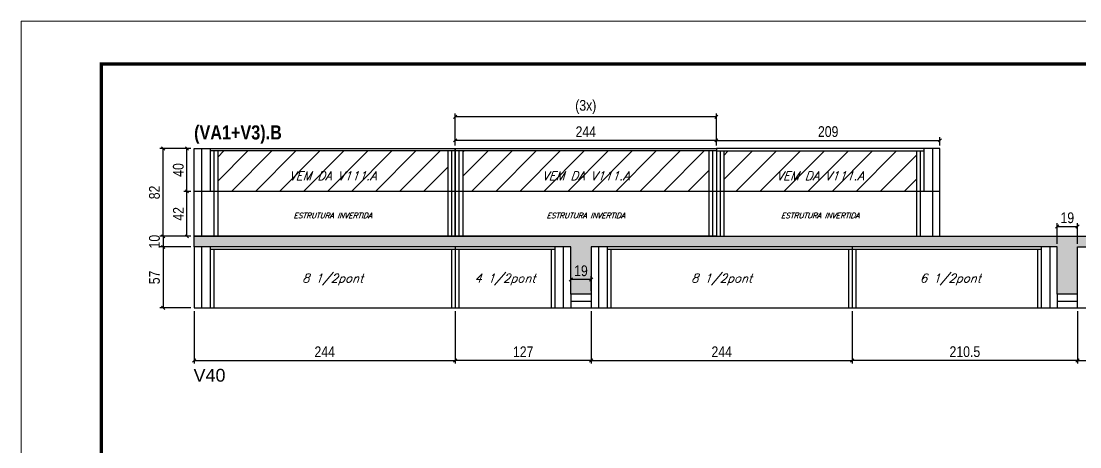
# Model space of a CAD drawing. Extents: x 3330 to 22105, y 1197 to 30204.
# Drawn here: x 6513 to 7503, y 28266 to 28665 of the extents above; entities that cross this region are included whole.
import ezdxf

# ---------------------------------------------------------------- set-up
doc = ezdxf.new("R2010")
doc.units = 0
doc.linetypes.add('DASHED', pattern=[0.75, 0.5, -0.25])
for name, color, linetype in [('5', 5, 'Continuous'), ('COTA', 241, 'Continuous'), ('NOMENCLATURA', 7, 'Continuous'), ('Painéis', 200, 'Continuous'), ('SARR_2.2x7', 40, 'Continuous'), ('SARR_3.5x7', 81, 'Continuous'), ('texto', 7, 'Continuous')]:
    doc.layers.add(name, color=color, linetype=linetype)
for name, color, linetype, lineweight in [('Folhas', 255, 'Continuous', 9), ('Hachura', 251, 'Continuous', 9), ('SARRAFO DE PRESSAO', 251, 'DASHED', 9)]:
    doc.layers.add(name, color=color, linetype=linetype, lineweight=lineweight)
doc.styles.add('COTA TECNICA', font='techl___.ttf', dxfattribs={"height": 10})
doc.styles.add('Romans', font='romans.shx')
doc.styles.get("Standard").update_dxf_attribs({"font": 'arial.ttf'})
doc.styles.add('TECNICA', font='techb___.ttf', dxfattribs={"height": 10})
doc.dimstyles.new('PAINEL', dxfattribs={"dimtxt": 10, "dimasz": 3, "dimexe": 3, "dimexo": 3, "dimgap": 3, "dimtad": 1, "dimdec": 1, "dimzin": 12, "dimdsep": 46, "dimtxsty": 'COTA TECNICA', "dimblk1": 'OBLIQUE', "dimblk2": 'OBLIQUE', "dimsah": 1, "dimcen": 0.9, "dimclrd": 4, "dimclre": 4, "dimclrt": 240, "dimadec": 1, "dimazin": 3, "dimtfac": 1, "dimtdec": 1, "dimtmove": 0, "dimatfit": 3, "dimfxl": 1, "dimtolj": 1, "dimtzin": 12, "dimarcsym": 0})

# ---------------------------------------------------------------- blocks, each defined once
blk = doc.blocks.new('9999999999')
at = {"layer": 'Folhas'}
blk.add_lwpolyline([(98138.98, 34190.21), (99623.98, 34190.21), (99623.98, 35240.21), (98138.98, 35240.21)], close=True, dxfattribs=at)
at = {"layer": 'Folhas', "color": 30, "const_width": 3}
blk.add_lwpolyline([(98213.98, 34230.21), (99583.98, 34230.21), (99583.98, 35200.21), (98213.98, 35200.21)], close=True, dxfattribs=at)
blk = doc.blocks.new('_Oblique')
at = {"color": 0, "linetype": 'ByBlock', "lineweight": -2}
blk.add_line((-0.5, -0.5), (0.5, 0.5), dxfattribs=at)
blk = doc.blocks.new('*D2000')
at = {"layer": 'COTA', "color": 4, "linetype": 'ByBlock', "lineweight": -2, "transparency": 16777216}
for p, q in [((6918.86, 28393.37), (6918.86, 28344.3)), ((7045.86, 28393.37), (7045.86, 28344.3)), ((7045.86, 28347.3), (6918.86, 28347.3))]:
    blk.add_line(p, q, dxfattribs=at)
at = {"layer": 'Defpoints', "color": 0, "linetype": 'ByBlock', "transparency": 16777216}
for p in [(6918.86, 28396.37), (7045.86, 28396.37), (6918.86, 28347.3)]:
    blk.add_point(p, dxfattribs=at)
at = {"layer": 'COTA', "color": 4, "linetype": 'ByBlock', "lineweight": -2, "transparency": 16777216, "xscale": 3, "yscale": 3, "zscale": 3, "rotation": 180}
blk.add_blockref('_Oblique', (6918.86, 28347.3), dxfattribs=at)
at = {"layer": 'COTA', "color": 4, "linetype": 'ByBlock', "lineweight": -2, "transparency": 16777216, "xscale": 3, "yscale": 3, "zscale": 3}
blk.add_blockref('_Oblique', (7045.86, 28347.3), dxfattribs=at)
at = {"layer": 'COTA', "color": 240, "linetype": 'ByBlock', "transparency": 16777216, "insert": (6982.36, 28355.37), "char_height": 10, "attachment_point": 5, "style": 'COTA TECNICA'}
blk.add_mtext('\\A1;127', dxfattribs=at)
blk = doc.blocks.new('*D2001')
at = {"layer": 'COTA', "color": 4, "linetype": 'ByBlock', "lineweight": -2, "transparency": 16777216}
for p, q in [((6674.86, 28393.37), (6674.86, 28344.3)), ((6918.86, 28393.37), (6918.86, 28344.3)), ((6674.86, 28347.3), (6918.86, 28347.3))]:
    blk.add_line(p, q, dxfattribs=at)
at = {"layer": 'Defpoints', "color": 0, "linetype": 'ByBlock', "transparency": 16777216}
for p in [(6674.86, 28396.37), (6918.86, 28396.37), (6918.86, 28347.3)]:
    blk.add_point(p, dxfattribs=at)
at = {"layer": 'COTA', "color": 4, "linetype": 'ByBlock', "lineweight": -2, "transparency": 16777216, "xscale": 3, "yscale": 3, "zscale": 3, "rotation": 180}
blk.add_blockref('_Oblique', (6674.86, 28347.3), dxfattribs=at)
at = {"layer": 'COTA', "color": 4, "linetype": 'ByBlock', "lineweight": -2, "transparency": 16777216, "xscale": 3, "yscale": 3, "zscale": 3}
blk.add_blockref('_Oblique', (6918.86, 28347.3), dxfattribs=at)
at = {"layer": 'COTA', "color": 240, "linetype": 'ByBlock', "transparency": 16777216, "insert": (6796.86, 28355.37), "char_height": 10, "attachment_point": 5, "style": 'COTA TECNICA'}
blk.add_mtext('\\A1;244', dxfattribs=at)
blk = doc.blocks.new('*D2002')
at = {"layer": 'COTA', "color": 4, "linetype": 'ByBlock', "lineweight": -2, "transparency": 16777216}
for p, q in [((7289.86, 28393.37), (7289.86, 28344.3)), ((7500.36, 28393.37), (7500.36, 28344.3)), ((7500.36, 28347.3), (7289.86, 28347.3))]:
    blk.add_line(p, q, dxfattribs=at)
at = {"layer": 'Defpoints', "color": 0, "linetype": 'ByBlock', "transparency": 16777216}
for p in [(7289.86, 28396.37), (7500.36, 28396.37), (7289.86, 28347.3)]:
    blk.add_point(p, dxfattribs=at)
at = {"layer": 'COTA', "color": 4, "linetype": 'ByBlock', "lineweight": -2, "transparency": 16777216, "xscale": 3, "yscale": 3, "zscale": 3, "rotation": 180}
blk.add_blockref('_Oblique', (7289.86, 28347.3), dxfattribs=at)
at = {"layer": 'COTA', "color": 4, "linetype": 'ByBlock', "lineweight": -2, "transparency": 16777216, "xscale": 3, "yscale": 3, "zscale": 3}
blk.add_blockref('_Oblique', (7500.36, 28347.3), dxfattribs=at)
at = {"layer": 'COTA', "color": 240, "linetype": 'ByBlock', "transparency": 16777216, "insert": (7395.11, 28355.41), "char_height": 10, "attachment_point": 5, "style": 'COTA TECNICA'}
blk.add_mtext('\\A1;210.5', dxfattribs=at)
blk = doc.blocks.new('*D2003')
at = {"layer": 'COTA', "color": 4, "linetype": 'ByBlock', "lineweight": -2, "transparency": 16777216}
for p, q in [((7045.86, 28393.37), (7045.86, 28344.3)), ((7289.86, 28393.37), (7289.86, 28344.3)), ((7045.86, 28347.3), (7289.86, 28347.3))]:
    blk.add_line(p, q, dxfattribs=at)
at = {"layer": 'Defpoints', "color": 0, "linetype": 'ByBlock', "transparency": 16777216}
for p in [(7045.86, 28396.37), (7289.86, 28396.37), (7289.86, 28347.3)]:
    blk.add_point(p, dxfattribs=at)
at = {"layer": 'COTA', "color": 4, "linetype": 'ByBlock', "lineweight": -2, "transparency": 16777216, "xscale": 3, "yscale": 3, "zscale": 3, "rotation": 180}
blk.add_blockref('_Oblique', (7045.86, 28347.3), dxfattribs=at)
at = {"layer": 'COTA', "color": 4, "linetype": 'ByBlock', "lineweight": -2, "transparency": 16777216, "xscale": 3, "yscale": 3, "zscale": 3}
blk.add_blockref('_Oblique', (7289.86, 28347.3), dxfattribs=at)
at = {"layer": 'COTA', "color": 240, "linetype": 'ByBlock', "transparency": 16777216, "insert": (7167.86, 28355.37), "char_height": 10, "attachment_point": 5, "style": 'COTA TECNICA'}
blk.add_mtext('\\A1;244', dxfattribs=at)
blk = doc.blocks.new('*D2004')
at = {"layer": 'COTA', "color": 4, "linetype": 'ByBlock', "lineweight": -2, "transparency": 16777216}
for p, q in [((7500.36, 28393.37), (7500.36, 28344.3)), ((7554.36, 28393.37), (7554.36, 28344.3)), ((7500.36, 28347.3), (7554.36, 28347.3))]:
    blk.add_line(p, q, dxfattribs=at)
at = {"layer": 'Defpoints', "color": 0, "linetype": 'ByBlock', "transparency": 16777216}
for p in [(7500.36, 28396.37), (7554.36, 28396.37), (7554.36, 28347.3)]:
    blk.add_point(p, dxfattribs=at)
at = {"layer": 'COTA', "color": 4, "linetype": 'ByBlock', "lineweight": -2, "transparency": 16777216, "xscale": 3, "yscale": 3, "zscale": 3, "rotation": 180}
blk.add_blockref('_Oblique', (7500.36, 28347.3), dxfattribs=at)
at = {"layer": 'COTA', "color": 4, "linetype": 'ByBlock', "lineweight": -2, "transparency": 16777216, "xscale": 3, "yscale": 3, "zscale": 3}
blk.add_blockref('_Oblique', (7554.36, 28347.3), dxfattribs=at)
at = {"layer": 'COTA', "color": 240, "linetype": 'ByBlock', "transparency": 16777216, "insert": (7527.36, 28355.41), "char_height": 10, "attachment_point": 5, "style": 'COTA TECNICA'}
blk.add_mtext('\\A1;54', dxfattribs=at)
blk = doc.blocks.new('*D2008')
at = {"layer": 'COTA', "color": 4, "linetype": 'ByBlock', "lineweight": -2, "transparency": 16777216}
for p, q in [((6918.86, 28548.37), (6918.86, 28556.07)), ((7162.86, 28553.07), (6918.86, 28553.07)), ((7162.86, 28548.37), (7162.86, 28556.07))]:
    blk.add_line(p, q, dxfattribs=at)
at = {"layer": 'Defpoints', "color": 0, "linetype": 'ByBlock', "transparency": 16777216}
for p in [(6918.86, 28553.07), (6918.86, 28545.37), (7162.86, 28545.37)]:
    blk.add_point(p, dxfattribs=at)
at = {"layer": 'COTA', "color": 4, "linetype": 'ByBlock', "lineweight": -2, "transparency": 16777216, "xscale": 3, "yscale": 3, "zscale": 3, "rotation": 180}
blk.add_blockref('_Oblique', (6918.86, 28553.07), dxfattribs=at)
at = {"layer": 'COTA', "color": 4, "linetype": 'ByBlock', "lineweight": -2, "transparency": 16777216, "xscale": 3, "yscale": 3, "zscale": 3}
blk.add_blockref('_Oblique', (7162.86, 28553.07), dxfattribs=at)
at = {"layer": 'COTA', "color": 240, "linetype": 'ByBlock', "transparency": 16777216, "insert": (7040.86, 28561.15), "char_height": 10, "attachment_point": 5, "style": 'COTA TECNICA'}
blk.add_mtext('\\A1;244', dxfattribs=at)
blk = doc.blocks.new('*D2009')
at = {"layer": 'COTA', "color": 4, "linetype": 'ByBlock', "lineweight": -2, "transparency": 16777216}
for p, q in [((6918.86, 28548.37), (6918.86, 28578.09)), ((7162.86, 28575.09), (6918.86, 28575.09)), ((7162.86, 28548.37), (7162.86, 28578.09))]:
    blk.add_line(p, q, dxfattribs=at)
at = {"layer": 'Defpoints', "color": 0, "linetype": 'ByBlock', "transparency": 16777216}
for p in [(6918.86, 28575.09), (6918.86, 28545.37), (7162.86, 28545.37)]:
    blk.add_point(p, dxfattribs=at)
at = {"layer": 'COTA', "color": 4, "linetype": 'ByBlock', "lineweight": -2, "transparency": 16777216, "xscale": 3, "yscale": 3, "zscale": 3, "rotation": 180}
blk.add_blockref('_Oblique', (6918.86, 28575.09), dxfattribs=at)
at = {"layer": 'COTA', "color": 4, "linetype": 'ByBlock', "lineweight": -2, "transparency": 16777216, "xscale": 3, "yscale": 3, "zscale": 3}
blk.add_blockref('_Oblique', (7162.86, 28575.09), dxfattribs=at)
at = {"layer": 'COTA', "color": 240, "linetype": 'ByBlock', "transparency": 16777216, "insert": (7040.86, 28584.32), "char_height": 10, "attachment_point": 5, "style": 'COTA TECNICA'}
blk.add_mtext('\\A1;(3x)', dxfattribs=at)
blk = doc.blocks.new('*D2010')
at = {"layer": 'COTA', "color": 4, "linetype": 'ByBlock', "lineweight": -2, "transparency": 16777216}
for p, q in [((7026.86, 28412.37), (7026.86, 28425.98)), ((7045.86, 28412.37), (7045.86, 28425.98)), ((7045.86, 28422.98), (7026.86, 28422.98))]:
    blk.add_line(p, q, dxfattribs=at)
at = {"layer": 'Defpoints', "color": 0, "linetype": 'ByBlock', "transparency": 16777216}
for p in [(7026.86, 28422.98), (7026.86, 28409.37), (7045.86, 28409.37)]:
    blk.add_point(p, dxfattribs=at)
at = {"layer": 'COTA', "color": 4, "linetype": 'ByBlock', "lineweight": -2, "transparency": 16777216, "xscale": 3, "yscale": 3, "zscale": 3, "rotation": 180}
blk.add_blockref('_Oblique', (7026.86, 28422.98), dxfattribs=at)
at = {"layer": 'COTA', "color": 4, "linetype": 'ByBlock', "lineweight": -2, "transparency": 16777216, "xscale": 3, "yscale": 3, "zscale": 3}
blk.add_blockref('_Oblique', (7045.86, 28422.98), dxfattribs=at)
at = {"layer": 'COTA', "color": 240, "linetype": 'ByBlock', "transparency": 16777216, "insert": (7036.36, 28431.07), "char_height": 10, "attachment_point": 5, "style": 'COTA TECNICA'}
blk.add_mtext('\\A1;19', dxfattribs=at)
blk = doc.blocks.new('*D2011')
at = {"layer": 'COTA', "color": 4, "linetype": 'ByBlock', "lineweight": -2, "transparency": 16777216}
for p, q in [((7481.36, 28456.37), (7481.36, 28475.55)), ((7481.36, 28472.55), (7500.36, 28472.55)), ((7500.36, 28456.37), (7500.36, 28475.55))]:
    blk.add_line(p, q, dxfattribs=at)
at = {"layer": 'Defpoints', "color": 0, "linetype": 'ByBlock', "transparency": 16777216}
for p in [(7500.36, 28472.55), (7481.36, 28453.37), (7500.36, 28453.37)]:
    blk.add_point(p, dxfattribs=at)
at = {"layer": 'COTA', "color": 4, "linetype": 'ByBlock', "lineweight": -2, "transparency": 16777216, "xscale": 3, "yscale": 3, "zscale": 3, "rotation": 180}
blk.add_blockref('_Oblique', (7481.36, 28472.55), dxfattribs=at)
at = {"layer": 'COTA', "color": 4, "linetype": 'ByBlock', "lineweight": -2, "transparency": 16777216, "xscale": 3, "yscale": 3, "zscale": 3}
blk.add_blockref('_Oblique', (7500.36, 28472.55), dxfattribs=at)
at = {"layer": 'COTA', "color": 240, "linetype": 'ByBlock', "transparency": 16777216, "insert": (7490.86, 28480.63), "char_height": 10, "attachment_point": 5, "style": 'COTA TECNICA'}
blk.add_mtext('\\A1;19', dxfattribs=at)
blk = doc.blocks.new('*D2013')
at = {"layer": 'COTA', "color": 4, "linetype": 'ByBlock', "lineweight": -2, "transparency": 16777216}
for p, q in [((6671.86, 28453.37), (6642.92, 28453.37)), ((6645.92, 28453.37), (6645.92, 28396.37)), ((6671.86, 28396.37), (6642.92, 28396.37))]:
    blk.add_line(p, q, dxfattribs=at)
at = {"layer": 'Defpoints', "color": 0, "linetype": 'ByBlock', "transparency": 16777216}
for p in [(6674.86, 28453.37), (6645.92, 28396.37), (6674.86, 28396.37)]:
    blk.add_point(p, dxfattribs=at)
at = {"layer": 'COTA', "color": 4, "linetype": 'ByBlock', "lineweight": -2, "transparency": 16777216, "xscale": 3, "yscale": 3, "zscale": 3}
for p, rotation in [((6645.92, 28453.37), 90), ((6645.92, 28396.37), 270)]:
    blk.add_blockref('_Oblique', p, dxfattribs=dict(at, rotation=rotation))
at = {"layer": 'COTA', "color": 240, "linetype": 'ByBlock', "transparency": 16777216, "insert": (6637.81, 28424.87), "char_height": 10, "attachment_point": 5, "rotation": 90, "style": 'COTA TECNICA'}
blk.add_mtext('\\A1;57', dxfattribs=at)
blk = doc.blocks.new('*D2014')
at = {"layer": 'COTA', "color": 4, "linetype": 'ByBlock', "lineweight": -2, "transparency": 16777216}
for p, q in [((6671.86, 28545.37), (6642.92, 28545.37)), ((6645.92, 28463.37), (6645.92, 28545.37)), ((6671.86, 28463.37), (6642.92, 28463.37))]:
    blk.add_line(p, q, dxfattribs=at)
at = {"layer": 'Defpoints', "color": 0, "linetype": 'ByBlock', "transparency": 16777216}
for p in [(6645.92, 28545.37), (6674.86, 28545.37), (6674.86, 28463.37)]:
    blk.add_point(p, dxfattribs=at)
at = {"layer": 'COTA', "color": 4, "linetype": 'ByBlock', "lineweight": -2, "transparency": 16777216, "xscale": 3, "yscale": 3, "zscale": 3}
for p, rotation in [((6645.92, 28545.37), 90), ((6645.92, 28463.37), 270)]:
    blk.add_blockref('_Oblique', p, dxfattribs=dict(at, rotation=rotation))
at = {"layer": 'COTA', "color": 240, "linetype": 'ByBlock', "transparency": 16777216, "insert": (6637.83, 28504.37), "char_height": 10, "attachment_point": 5, "rotation": 90, "style": 'COTA TECNICA'}
blk.add_mtext('\\A1;82', dxfattribs=at)
blk = doc.blocks.new('*D2017')
at = {"layer": 'COTA', "color": 4, "linetype": 'ByBlock', "lineweight": -2, "transparency": 16777216}
for p, q in [((6671.86, 28463.37), (6642.92, 28463.37)), ((6645.92, 28463.37), (6645.92, 28453.37)), ((6671.86, 28453.37), (6642.92, 28453.37))]:
    blk.add_line(p, q, dxfattribs=at)
at = {"layer": 'Defpoints', "color": 0, "linetype": 'ByBlock', "transparency": 16777216}
for p in [(6674.86, 28463.37), (6645.92, 28453.37), (6674.86, 28453.37)]:
    blk.add_point(p, dxfattribs=at)
at = {"layer": 'COTA', "color": 4, "linetype": 'ByBlock', "lineweight": -2, "transparency": 16777216, "xscale": 3, "yscale": 3, "zscale": 3}
for p, rotation in [((6645.92, 28463.37), 90), ((6645.92, 28453.37), 270)]:
    blk.add_blockref('_Oblique', p, dxfattribs=dict(at, rotation=rotation))
at = {"layer": 'COTA', "color": 240, "linetype": 'ByBlock', "transparency": 16777216, "insert": (6637.82, 28458.37), "char_height": 10, "attachment_point": 5, "rotation": 90, "style": 'COTA TECNICA'}
blk.add_mtext('\\A1;10', dxfattribs=at)
blk = doc.blocks.new('*D3032')
at = {"layer": 'COTA', "color": 4, "linetype": 'ByBlock', "lineweight": -2, "transparency": 16777216}
for p, q in [((7162.86, 28548.37), (7162.86, 28556.07)), ((7162.86, 28553.07), (7371.86, 28553.07)), ((7371.86, 28548.37), (7371.86, 28556.07))]:
    blk.add_line(p, q, dxfattribs=at)
at = {"layer": 'Defpoints', "color": 0, "linetype": 'ByBlock', "transparency": 16777216}
for p in [(7371.86, 28553.07), (7162.86, 28545.37), (7371.86, 28545.37)]:
    blk.add_point(p, dxfattribs=at)
at = {"layer": 'COTA', "color": 4, "linetype": 'ByBlock', "lineweight": -2, "transparency": 16777216, "xscale": 3, "yscale": 3, "zscale": 3, "rotation": 180}
blk.add_blockref('_Oblique', (7162.86, 28553.07), dxfattribs=at)
at = {"layer": 'COTA', "color": 4, "linetype": 'ByBlock', "lineweight": -2, "transparency": 16777216, "xscale": 3, "yscale": 3, "zscale": 3}
blk.add_blockref('_Oblique', (7371.86, 28553.07), dxfattribs=at)
at = {"layer": 'COTA', "color": 240, "linetype": 'ByBlock', "transparency": 16777216, "insert": (7267.36, 28561.21), "char_height": 10, "attachment_point": 5, "style": 'COTA TECNICA'}
blk.add_mtext('\\A1;209', dxfattribs=at)
blk = doc.blocks.new('*D2982')
at = {"layer": 'COTA', "color": 4, "linetype": 'ByBlock', "lineweight": -2, "transparency": 16777216}
for p, q in [((6671.86, 28505.37), (6665.18, 28505.37)), ((6668.18, 28463.37), (6668.18, 28505.37)), ((6671.86, 28463.37), (6665.18, 28463.37))]:
    blk.add_line(p, q, dxfattribs=at)
at = {"layer": 'Defpoints', "color": 0, "linetype": 'ByBlock', "transparency": 16777216}
for p in [(6668.18, 28505.37), (6674.86, 28505.37), (6674.86, 28463.37)]:
    blk.add_point(p, dxfattribs=at)
at = {"layer": 'COTA', "color": 4, "linetype": 'ByBlock', "lineweight": -2, "transparency": 16777216, "xscale": 3, "yscale": 3, "zscale": 3}
for p, rotation in [((6668.18, 28505.37), 90), ((6668.18, 28463.37), 270)]:
    blk.add_blockref('_Oblique', p, dxfattribs=dict(at, rotation=rotation))
at = {"layer": 'COTA', "color": 240, "linetype": 'ByBlock', "transparency": 16777216, "insert": (6660.11, 28484.37), "char_height": 10, "attachment_point": 5, "rotation": 90, "style": 'COTA TECNICA'}
blk.add_mtext('\\A1;42', dxfattribs=at)
blk = doc.blocks.new('*D2983')
at = {"layer": 'COTA', "color": 4, "linetype": 'ByBlock', "lineweight": -2, "transparency": 16777216}
for p, q in [((6671.86, 28545.37), (6665.18, 28545.37)), ((6668.18, 28505.37), (6668.18, 28545.37)), ((6671.86, 28505.37), (6665.18, 28505.37))]:
    blk.add_line(p, q, dxfattribs=at)
at = {"layer": 'Defpoints', "color": 0, "linetype": 'ByBlock', "transparency": 16777216}
for p in [(6668.18, 28545.37), (6674.86, 28545.37), (6674.86, 28505.37)]:
    blk.add_point(p, dxfattribs=at)
at = {"layer": 'COTA', "color": 4, "linetype": 'ByBlock', "lineweight": -2, "transparency": 16777216, "xscale": 3, "yscale": 3, "zscale": 3}
for p, rotation in [((6668.18, 28545.37), 90), ((6668.18, 28505.37), 270)]:
    blk.add_blockref('_Oblique', p, dxfattribs=dict(at, rotation=rotation))
at = {"layer": 'COTA', "color": 240, "linetype": 'ByBlock', "transparency": 16777216, "insert": (6660.08, 28525.37), "char_height": 10, "attachment_point": 5, "rotation": 90, "style": 'COTA TECNICA'}
blk.add_mtext('\\A1;40', dxfattribs=at)

msp = doc.modelspace()

# ---------------------------------------------------------------- hatches: boundary and pattern name
at = {"layer": 'COTA', "linetype": 'ByBlock'}
h = msp.add_hatch(dxfattribs=at)
h.set_pattern_fill('AR-CONC', color=256, scale=0.03)
h.set_pattern_definition([(50, (-125722.5793, -5442.6226), (5.46554007, -0.47817257), [0.5715, -6.2865]), (355, (-125722.5793, -5442.6226), (-1.05730264, 5.73170536), [0.4572, -5.02921753]), (100.4514447, (-125722.124, -5442.6624), (4.40823741, 5.25353256), [0.48570026, -5.34270734]), (46.1842, (-125722.579, -5441.0986), (8.13237123, -1.26126984), [0.85725, -9.42975]), (96.6355576, (-125721.902, -5441.204), (7.122124, 7.42278374), [0.7285507, -8.01406824]), (351.184151, (-125722.579, -5441.099), (7.122124, 7.42278374), [0.685799, -7.54379196]), (21, (-125721.8173, -5441.4796), (4.54843174, -3.06795595), [0.5715, -6.2865]), (326, (-125721.8173, -5441.4796), (1.85406085, 5.52563898), [0.4572, -5.0292]), (71.451445, (-125721.4383, -5441.735), (6.40249258, 2.45768307), [0.48570026, -5.34269813]), (37.5, (-125722.5793, -5442.6226), (0.092658098, 2.536651166), [0, -4.96824, 0, -5.1054, 0, -5.04825]), (7.5, (-125722.5793, -5442.6226), (2.004589875, 3.005417245), [0, -2.91084, 0, -4.85394, 0, -1.92405]), (327.5, (-125724.2786, -5442.6226), (4.067717855, -0.17186232), [0, -1.905, 0, -5.9436, 0, -7.8867]), (317.5, (-125725.0406, -5442.6226), (4.44387544, 0.76279473), [0, -2.4765, 0, -3.94716, 0, -5.6007])])
h.paths.add_polyline_path([(7481.36, 28409.37), (7500.36, 28409.37), (7500.36, 28453.37), (7554.36, 28453.37), (7554.36, 28451.37), (7858.86, 28451.37), (7858.86, 28463.37), (6674.86, 28463.37), (6674.86, 28453.37), (7026.86, 28453.37), (7026.86, 28409.37), (7045.86, 28409.37), (7045.86, 28453.37), (7481.36, 28453.37)])
at = {"layer": 'Hachura', "linetype": 'ByBlock'}
h = msp.add_hatch(dxfattribs=at)
h.set_pattern_fill('ANSI31', color=256, scale=5)
h.set_pattern_definition([(45, (-125691.273, -5427.082), (-11.2253202, 11.2253202), [])])
h.paths.add_polyline_path([(6911.86, 28505.37), (6911.86, 28543.17), (6696.86, 28543.17), (6696.86, 28505.37)])
h.paths.add_polyline_path([(7155.86, 28505.37), (7155.86, 28543.17), (6925.86, 28543.17), (6925.86, 28505.37)])
h.paths.add_polyline_path([(7169.86, 28543.17), (7169.86, 28505.37), (7349.86, 28505.37), (7349.86, 28543.17)])

# ---------------------------------------------------------------- linework, layer by layer
at = {"layer": 'COTA', "linetype": 'ByBlock'}
for p, q in [((6693.36, 28505.37), (6693.36, 28463.37)), ((6915.36, 28505.37), (6915.36, 28463.37)), ((6922.36, 28505.37), (6922.36, 28463.37)), ((7159.36, 28505.37), (7159.36, 28463.37)), ((7166.36, 28505.37), (7166.36, 28463.37)), ((7353.36, 28505.37), (7353.36, 28463.37)), ((6674.86, 28453.37), (6674.86, 28463.37)), ((6674.86, 28463.37), (7858.86, 28463.37)), ((7026.86, 28409.37), (7026.86, 28396.37)), ((7481.36, 28409.37), (7481.36, 28396.37))]:
    msp.add_line(p, q, dxfattribs=at)
at = {"layer": 'Painéis', "linetype": 'Continuous'}
for p, q in [((7371.86, 28505.37), (6674.86, 28505.37)), ((7026.86, 28453.37), (6674.86, 28453.37)), ((6674.86, 28453.37), (6674.86, 28396.37)), ((6918.86, 28453.37), (6918.86, 28396.37)), ((7026.86, 28409.37), (7026.86, 28453.37)), ((7481.36, 28453.37), (7045.86, 28453.37)), ((7045.86, 28453.37), (7045.86, 28396.37)), ((7289.86, 28453.37), (7289.86, 28396.37)), ((7481.36, 28409.37), (7481.36, 28453.37)), ((7500.36, 28396.37), (7500.36, 28453.37)), ((7500.36, 28453.37), (7554.36, 28453.37)), ((7045.86, 28409.37), (7026.86, 28409.37)), ((7500.36, 28409.37), (7481.36, 28409.37)), ((6674.86, 28396.37), (7045.86, 28396.37)), ((7045.86, 28396.37), (7554.36, 28396.37))]:
    msp.add_line(p, q, dxfattribs=at)
for points in [[(6674.86, 28545.37), (6918.86, 28545.37), (6918.86, 28463.37), (6674.86, 28463.37)], [(6918.86, 28545.37), (7162.86, 28545.37), (7162.86, 28463.37), (6918.86, 28463.37)], [(7371.86, 28545.37), (7162.86, 28545.37), (7162.86, 28463.37), (7371.86, 28463.37)]]:
    msp.add_lwpolyline(points, close=True, dxfattribs=at)
at = {"layer": 'SARR_2.2x7', "linetype": 'Continuous'}
for p, q in [((6681.86, 28545.37), (6681.86, 28463.37)), ((6918.86, 28543.17), (6689.86, 28543.17)), ((7162.86, 28543.17), (6918.86, 28543.17)), ((7162.86, 28543.17), (7356.86, 28543.17)), ((7364.86, 28545.37), (7364.86, 28463.37)), ((6681.86, 28453.37), (6681.86, 28396.37)), ((7019.86, 28453.37), (7019.86, 28396.37)), ((7052.86, 28453.37), (7052.86, 28396.37)), ((7474.36, 28453.37), (7474.36, 28396.37)), ((6689.86, 28451.17), (6918.86, 28451.17)), ((6918.86, 28451.17), (7011.86, 28451.17)), ((7060.86, 28451.17), (7289.86, 28451.17)), ((7289.86, 28451.17), (7466.36, 28451.17)), ((7045.86, 28402.37), (7026.86, 28402.37)), ((7500.36, 28402.37), (7481.36, 28402.37))]:
    msp.add_line(p, q, dxfattribs=at)
at = {"layer": 'SARR_3.5x7'}
for p, q in [((6689.86, 28545.37), (6689.86, 28505.37)), ((6693.36, 28543.17), (6693.36, 28505.37)), ((6696.86, 28543.17), (6696.86, 28463.37)), ((6911.86, 28543.17), (6911.86, 28463.37)), ((6915.36, 28543.17), (6915.36, 28505.37)), ((6922.36, 28543.17), (6922.36, 28505.37)), ((6925.86, 28543.17), (6925.86, 28463.37)), ((7155.86, 28543.17), (7155.86, 28463.37)), ((7159.36, 28543.17), (7159.36, 28505.37)), ((7166.36, 28543.17), (7166.36, 28505.37)), ((7169.86, 28543.17), (7169.86, 28463.37)), ((7349.86, 28543.17), (7349.86, 28463.37)), ((7353.36, 28543.17), (7353.36, 28505.37)), ((7356.86, 28545.37), (7356.86, 28505.37)), ((6689.86, 28453.37), (6689.86, 28396.37)), ((7011.86, 28453.37), (7011.86, 28396.37)), ((7060.86, 28453.37), (7060.86, 28396.37)), ((7466.36, 28453.37), (7466.36, 28396.37)), ((6693.36, 28451.17), (6693.36, 28396.37)), ((6915.36, 28451.17), (6915.36, 28396.37)), ((6922.36, 28451.17), (6922.36, 28396.37)), ((7008.36, 28451.17), (7008.36, 28396.37)), ((7064.36, 28451.17), (7064.36, 28396.37)), ((7286.36, 28451.17), (7286.36, 28396.37)), ((7293.36, 28451.17), (7293.36, 28396.37)), ((7462.86, 28451.17), (7462.86, 28396.37))]:
    msp.add_line(p, q, dxfattribs=at)

# ---------------------------------------------------------------- block references
at = {"layer": 'SARRAFO DE PRESSAO', "color": 6, "linetype": 'ByBlock'}
msp.add_blockref('9999999999', (-91625.75, -6575.66), dxfattribs=at)

# ---------------------------------------------------------------- texts
at = {"layer": '5', "linetype": 'Continuous'}
msp.add_text('V40', height=12, rotation=0.00004, dxfattribs=at).set_placement((6674.33, 28327.4))
at = {"layer": 'NOMENCLATURA', "style": 'TECNICA'}
msp.add_text('(VA1+V3).B', height=13.2, dxfattribs=at).set_placement((6674.86, 28553.89))
at = {"layer": 'texto', "color": 2, "attachment_point": 5, "style": 'Romans'}
for s, insert, char_height in [('{\\Q19;\\C256;VEM DA V111.A}', (6804.36, 28519.89), 8), ('{\\Q19;\\C256;VEM DA V111.A}', (7040.86, 28519.89), 8), ('{\\Q19;\\C256;VEM DA V111.A}', (7259.86, 28519.89), 8), ('{\\Q19;\\C256;ESTRUTURA INVERTIDA}', (6804.36, 28482.74), 5), ('{\\Q19;\\C256;ESTRUTURA INVERTIDA}', (7040.86, 28482.74), 5), ('{\\Q19;\\C256;ESTRUTURA INVERTIDA}', (7259.86, 28482.74), 5), ('{\\Q19;\\C256;8 1/2pont}', (6804.36, 28422.87), 8), ('{\\Q19;\\C256;4 1/2pont}', (6965.36, 28422.87), 8), ('{\\Q19;\\C256;8 1/2pont}', (7167.86, 28422.87), 8), ('{\\Q19;\\C256;6 1/2pont}', (7381.61, 28422.87), 8)]:
    msp.add_mtext(s, dxfattribs=dict(at, insert=insert, char_height=char_height))

# ---------------------------------------------------------------- dimensions: what is measured, and where the dimension line sits
at = {"layer": 'COTA', "linetype": 'ByBlock'}
dim = msp.add_linear_dim(base=(6918.86, 28575.09), p1=(7162.86, 28545.37), p2=(6918.86, 28545.37), text='(3x)', dimstyle='PAINEL', dxfattribs=at)
dim.commit()
dim.dimension.update_dxf_attribs({"geometry": '*D2009', "text_midpoint": (7040.86, 28584.32)})
for base, p1, p2, picture, middle in [((6918.86, 28553.07), (7162.86, 28545.37), (6918.86, 28545.37), '*D2008', (7040.86, 28561.15)), ((7371.86, 28553.07), (7162.86, 28545.37), (7371.86, 28545.37), '*D3032', (7267.36, 28561.21)), ((7500.36, 28472.55), (7481.36, 28453.37), (7500.36, 28453.37), '*D2011', (7490.86, 28480.63)), ((7026.86, 28422.98), (7045.86, 28409.37), (7026.86, 28409.37), '*D2010', (7036.36, 28431.07)), ((6918.86, 28347.3), (6674.86, 28396.37), (6918.86, 28396.37), '*D2001', (6796.86, 28355.37)), ((7289.86, 28347.3), (7045.86, 28396.37), (7289.86, 28396.37), '*D2003', (7167.86, 28355.37)), ((7554.36, 28347.3), (7500.36, 28396.37), (7554.36, 28396.37), '*D2004', (7527.36, 28355.41))]:
    dim = msp.add_linear_dim(base=base, p1=p1, p2=p2, dimstyle='PAINEL', dxfattribs=at)
    dim.commit()
    dim.dimension.update_dxf_attribs({"geometry": picture, "text_midpoint": middle})
for base, p1, p2, angle, picture, middle in [((6645.92, 28545.37), (6674.86, 28463.37), (6674.86, 28545.37), 90, '*D2014', (6637.83, 28504.37)), ((6668.18, 28505.37), (6674.86, 28463.37), (6674.86, 28505.37), 90, '*D2982', (6660.11, 28484.37)), ((6645.92, 28396.37), (6674.86, 28453.37), (6674.86, 28396.37), 90, '*D2013', (6637.81, 28424.87)), ((6918.86, 28347.3), (7045.86, 28396.37), (6918.86, 28396.37), 180, '*D2000', (6982.36, 28355.37)), ((7289.86, 28347.3), (7500.36, 28396.37), (7289.86, 28396.37), 180, '*D2002', (7395.11, 28355.41))]:
    dim = msp.add_linear_dim(base=base, p1=p1, p2=p2, angle=angle, dimstyle='PAINEL', dxfattribs=at)
    dim.commit()
    dim.dimension.update_dxf_attribs({"geometry": picture, "text_midpoint": middle})
dim = msp.add_linear_dim(base=(6668.18, 28545.37), p1=(6674.86, 28505.37), p2=(6674.86, 28545.37), angle=90, dimstyle='PAINEL', override={"dimtmove": 1}, dxfattribs=at)
dim.commit()
dim.dimension.update_dxf_attribs({"geometry": '*D2983', "text_midpoint": (6660.08, 28525.37)})
dim = msp.add_linear_dim(base=(6645.92, 28453.37), p1=(6674.86, 28463.37), p2=(6674.86, 28453.37), angle=90, dimstyle='PAINEL', dxfattribs=at)
dim.commit()
dim.dimension.update_dxf_attribs({"geometry": '*D2017', "text_midpoint": (6645.92, 28458.37), "dimtype": 160})

doc.saveas('drawing.dxf')
